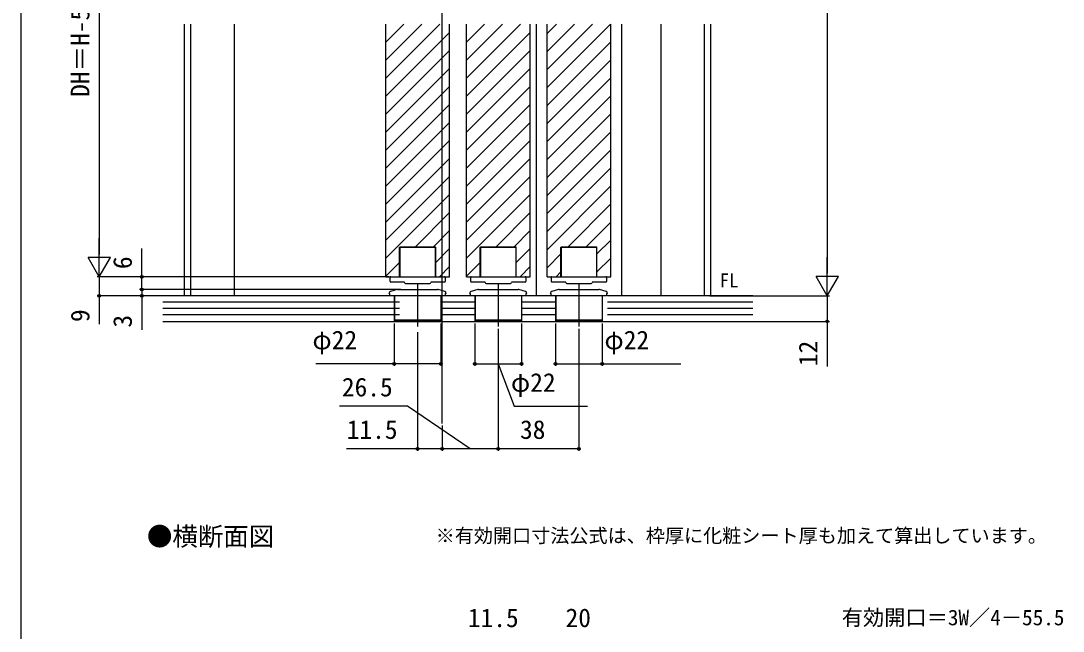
# Model space of a CAD drawing. Units: millimetres, scale not verified. Extents: x -525 to 525, y -783 to 779.
# Drawn here: x -525 to -33.9, y 35.2 to 322.5 of the extents above; entities that cross this region are included whole.
import ezdxf
from ezdxf.enums import TextEntityAlignment as Align

# ---------------------------------------------------------------- set-up
doc = ezdxf.new("R2010")
doc.units = ezdxf.units.MM
doc.header["$LTSCALE"] = 4
for name, color, linetype in [('0-2_USER1', 3, 'Continuous'), ('0-4_YKK_12', 2, 'Continuous'), ('0-5_YKK_13', 4, 'Continuous'), ('0-7_YKK_D', 6, 'Continuous'), ('0-8_YKK_ZWAK', 7, 'Continuous'), ('0-9_YSS_K', 3, 'Continuous')]:
    doc.layers.add(name, color=color, linetype=linetype)
doc.styles.add('ＭＳ ゴシック', font='')
doc.styles.get('ＭＳ ゴシック').set_extended_font_data('MS Gothic')

msp = doc.modelspace()

# ---------------------------------------------------------------- linework, layer by layer
at = {"layer": '0-4_YKK_12'}
for p, q in [((-326.565, 132.979), (-326.565, 563.473)), ((-448.065, 321.049), (-448.065, 193.048)), ((-445.057, 321.049), (-445.057, 193.048)), ((-424.565, 321.049), (-424.565, 193.048)), ((-353.065, 202.051), (-353.065, 321.049)), ((-353.065, 312.564), (-344.58, 321.049)), ((-353.065, 304.079), (-336.095, 321.049)), ((-353.065, 295.593), (-327.61, 321.049)), ((-323.065, 202.051), (-323.065, 321.049)), ((-315.065, 202.051), (-315.065, 321.049)), ((-315.065, 312.564), (-306.58, 321.049)), ((-315.065, 304.079), (-298.095, 321.049)), ((-315.065, 295.593), (-289.61, 321.049)), ((-285.065, 202.051), (-285.065, 321.049)), ((-282.065, 193.048), (-282.065, 321.049)), ((-277.065, 202.051), (-277.065, 321.049)), ((-277.065, 316.623), (-272.639, 321.049)), ((-277.065, 308.138), (-264.154, 321.049)), ((-277.065, 299.652), (-255.668, 321.049)), ((-277.065, 291.167), (-247.183, 321.049)), ((-247.065, 202.051), (-247.065, 321.049)), ((-242.065, 321.049), (-242.065, 193.048)), ((-223.565, 321.049), (-223.565, 193.048)), ((-203.065, 321.049), (-203.065, 193.048)), ((-200.065, 321.049), (-200.065, 193.048)), ((-353.065, 287.108), (-323.065, 317.108)), ((-315.065, 287.108), (-285.065, 317.108)), ((-277.065, 282.682), (-247.065, 312.682)), ((-353.065, 278.623), (-323.065, 308.623)), ((-315.065, 278.623), (-285.065, 308.623)), ((-353.065, 270.138), (-323.065, 300.138)), ((-315.065, 270.138), (-285.065, 300.138)), ((-277.065, 274.196), (-247.065, 304.196)), ((-277.065, 265.711), (-247.065, 295.711)), ((-353.065, 261.652), (-323.065, 291.652)), ((-315.065, 261.652), (-285.065, 291.652)), ((-277.065, 257.226), (-247.065, 287.226)), ((-353.065, 253.167), (-323.065, 283.167)), ((-315.065, 253.167), (-285.065, 283.167)), ((-277.065, 248.741), (-247.065, 278.741)), ((-353.065, 244.682), (-323.065, 274.682)), ((-315.065, 244.682), (-285.065, 274.682)), ((-277.065, 240.255), (-247.065, 270.255)), ((-353.065, 236.196), (-323.065, 266.196)), ((-315.065, 236.196), (-285.065, 266.196)), ((-277.065, 231.77), (-247.065, 261.77)), ((-353.065, 227.711), (-323.065, 257.711)), ((-315.065, 227.711), (-285.065, 257.711)), ((-277.065, 223.285), (-247.065, 253.285)), ((-353.065, 219.226), (-323.065, 249.226)), ((-315.065, 219.226), (-285.065, 249.226)), ((-353.065, 210.741), (-323.065, 240.741)), ((-315.065, 210.741), (-285.065, 240.741)), ((-277.065, 214.799), (-247.065, 244.799)), ((-267.329, 216.051), (-247.065, 236.314)), ((-339.27, 216.051), (-323.065, 232.255)), ((-301.27, 216.051), (-285.065, 232.255)), ((-258.844, 216.051), (-247.065, 227.829)), ((-330.785, 216.051), (-323.065, 223.77)), ((-292.785, 216.051), (-285.065, 223.77)), ((-253.565, 212.844), (-247.065, 219.344)), ((-346.565, 202.051), (-346.565, 216.051)), ((-346.565, 216.051), (-329.565, 216.051)), ((-329.565, 202.051), (-329.565, 216.051)), ((-329.565, 208.785), (-323.065, 215.285)), ((-308.565, 202.051), (-308.565, 216.051)), ((-308.565, 216.051), (-291.565, 216.051)), ((-291.565, 202.051), (-291.565, 216.051)), ((-291.565, 208.785), (-285.065, 215.285)), ((-277.065, 206.314), (-270.565, 212.814)), ((-270.565, 202.051), (-270.565, 216.051)), ((-270.565, 216.051), (-253.565, 216.051)), ((-253.565, 202.051), (-253.565, 216.051)), ((-353.065, 202.255), (-346.565, 208.755)), ((-327.814, 202.051), (-323.065, 206.799)), ((-315.065, 202.255), (-308.565, 208.755)), ((-289.814, 202.051), (-285.065, 206.799)), ((-253.565, 204.358), (-247.065, 210.858)), ((-353.065, 202.051), (-323.065, 202.051)), ((-315.065, 202.051), (-285.065, 202.051)), ((-277.065, 202.051), (-247.065, 202.051)), ((-272.844, 202.051), (-270.565, 204.329)), ((-247.388, 202.051), (-247.065, 202.373)), ((-338.065, 198.548), (-338.065, 178.548)), ((-300.065, 198.548), (-300.065, 178.548)), ((-262.065, 198.548), (-262.065, 178.548)), ((-241.065, 193.347), (-241.065, 193.048))]:
    msp.add_line(p, q, dxfattribs=at)
at = {"layer": '0-5_YKK_13'}
for p, q in [((-329.665, 216.051), (-346.465, 216.051)), ((-346.465, 216.051), (-346.465, 202.051)), ((-329.665, 202.051), (-329.665, 216.051)), ((-291.665, 216.051), (-308.465, 216.051)), ((-308.465, 216.051), (-308.465, 202.051)), ((-291.665, 202.051), (-291.665, 216.051)), ((-253.665, 216.051), (-270.465, 216.051)), ((-270.465, 216.051), (-270.465, 202.051)), ((-253.665, 202.051), (-253.665, 216.051)), ((-351.065, 201.386), (-351.065, 201.751)), ((-351.065, 201.351), (-351.065, 201.386)), ((-351.065, 200.755), (-351.065, 201.351)), ((-350.765, 202.051), (-350.065, 202.051)), ((-350.065, 202.051), (-346.465, 202.051)), ((-325.065, 201.751), (-325.065, 201.386)), ((-313.065, 201.386), (-313.065, 201.751)), ((-313.065, 201.351), (-313.065, 201.386)), ((-313.065, 200.755), (-313.065, 201.351)), ((-312.765, 202.051), (-312.065, 202.051)), ((-312.065, 202.051), (-308.465, 202.051)), ((-287.065, 201.751), (-287.065, 201.386)), ((-275.065, 201.386), (-275.065, 201.751)), ((-275.065, 201.351), (-275.065, 201.386)), ((-275.065, 200.755), (-275.065, 201.351)), ((-274.765, 202.051), (-274.065, 202.051)), ((-274.065, 202.051), (-270.465, 202.051)), ((-249.065, 201.751), (-249.065, 201.386)), ((-351.065, 199.851), (-351.065, 200.755)), ((-349.524, 199.551), (-350.765, 199.551)), ((-344.265, 199.551), (-349.524, 199.551)), ((-344.265, 199.417), (-344.265, 199.551)), ((-343.765, 198.917), (-332.365, 198.917)), ((-326.606, 199.551), (-331.865, 199.551)), ((-325.365, 199.551), (-326.606, 199.551)), ((-325.065, 200.755), (-325.065, 199.851)), ((-313.065, 199.851), (-313.065, 200.755)), ((-311.524, 199.551), (-312.765, 199.551)), ((-306.265, 199.551), (-311.524, 199.551)), ((-306.265, 199.417), (-306.265, 199.551)), ((-305.765, 198.917), (-294.365, 198.917)), ((-288.606, 199.551), (-293.865, 199.551)), ((-287.365, 199.551), (-288.606, 199.551)), ((-287.065, 200.755), (-287.065, 199.851)), ((-275.065, 199.851), (-275.065, 200.755)), ((-273.524, 199.551), (-274.765, 199.551)), ((-268.265, 199.551), (-273.524, 199.551)), ((-268.265, 199.417), (-268.265, 199.551)), ((-267.765, 198.917), (-256.365, 198.917)), ((-250.606, 199.551), (-255.865, 199.551)), ((-249.365, 199.551), (-250.606, 199.551)), ((-249.065, 200.755), (-249.065, 199.851)), ((-351.565, 194.208), (-351.565, 194.148)), ((-351.104, 194.148), (-351.565, 194.148)), ((-347.693, 196.013), (-350.824, 195.174)), ((-326.215, 193.048), (-349.915, 193.048)), ((-348.965, 193.048), (-348.965, 181.748)), ((-347.434, 196.048), (-328.697, 196.048)), ((-325.307, 195.174), (-328.438, 196.013)), ((-327.165, 193.048), (-327.165, 181.748)), ((-324.565, 194.148), (-324.565, 194.208)), ((-313.565, 194.208), (-313.565, 194.148)), ((-313.104, 194.148), (-313.565, 194.148)), ((-309.693, 196.013), (-312.824, 195.174)), ((-288.215, 193.048), (-311.915, 193.048)), ((-310.965, 193.048), (-310.965, 181.748)), ((-309.434, 196.048), (-290.697, 196.048)), ((-287.307, 195.174), (-290.438, 196.013)), ((-289.165, 193.048), (-289.165, 181.748)), ((-286.565, 194.148), (-286.565, 194.208)), ((-275.565, 194.208), (-275.565, 194.148)), ((-275.104, 194.148), (-275.565, 194.148)), ((-271.693, 196.013), (-274.824, 195.174)), ((-250.215, 193.048), (-273.915, 193.048)), ((-272.965, 193.048), (-272.965, 181.748)), ((-271.434, 196.048), (-252.697, 196.048)), ((-249.307, 195.174), (-252.438, 196.013)), ((-251.165, 193.048), (-251.165, 181.748)), ((-248.565, 194.148), (-248.565, 194.208)), ((-348.965, 181.748), (-348.465, 181.248)), ((-348.965, 181.748), (-327.165, 181.748)), ((-327.665, 181.248), (-327.165, 181.748)), ((-310.965, 181.748), (-310.465, 181.248)), ((-310.965, 181.748), (-289.165, 181.748)), ((-289.665, 181.248), (-289.165, 181.748)), ((-272.965, 181.748), (-272.465, 181.248)), ((-272.965, 181.748), (-251.165, 181.748)), ((-251.665, 181.248), (-251.165, 181.748)), ((-327.665, 181.248), (-348.465, 181.248)), ((-289.665, 181.248), (-310.465, 181.248)), ((-251.665, 181.248), (-272.465, 181.248))]:
    msp.add_line(p, q, dxfattribs=at)
for points in [[(-329.665, 202.051), (-326.065, 202.051), (-325.365, 202.051)], [(-325.065, 201.386), (-325.065, 201.351), (-325.065, 200.755)], [(-291.665, 202.051), (-288.065, 202.051), (-287.365, 202.051)], [(-287.065, 201.386), (-287.065, 201.351), (-287.065, 200.755)], [(-253.665, 202.051), (-250.065, 202.051), (-249.365, 202.051)], [(-249.065, 201.386), (-249.065, 201.351), (-249.065, 200.755)], [(-324.565, 194.148), (-325.027, 194.148), (-325.027, 193.048), (-351.104, 193.048), (-351.104, 194.148)], [(-286.565, 194.148), (-287.027, 194.148), (-287.027, 193.048), (-313.104, 193.048), (-313.104, 194.148)], [(-248.565, 194.148), (-249.027, 194.148), (-249.027, 193.048), (-275.104, 193.048), (-275.104, 194.148)]]:
    msp.add_lwpolyline(points, dxfattribs=at)
for centre, radius, start, end in [((-350.765, 201.751), 0.3, 90, 180), ((-325.365, 201.751), 0.3, 0, 90), ((-312.765, 201.751), 0.3, 90, 180), ((-287.365, 201.751), 0.3, 0, 90), ((-274.765, 201.751), 0.3, 90, 180), ((-249.365, 201.751), 0.3, 0, 90), ((-350.765, 199.851), 0.3, 180, 270), ((-343.765, 199.417), 0.5, 180, 270), ((-332.365, 199.417), 0.5, 270, 0), ((-325.365, 199.851), 0.3, 270, 0), ((-312.765, 199.851), 0.3, 180, 270), ((-305.765, 199.417), 0.5, 180, 270), ((-294.365, 199.417), 0.5, 270, 0), ((-287.365, 199.851), 0.3, 270, 0), ((-274.765, 199.851), 0.3, 180, 270), ((-267.765, 199.417), 0.5, 180, 270), ((-256.365, 199.417), 0.5, 270, 0), ((-249.365, 199.851), 0.3, 270, 0), ((-350.565, 194.208), 1, 105, 180), ((-347.434, 195.048), 1, 90, 105), ((-328.697, 195.048), 1, 75, 90), ((-325.565, 194.208), 1, 0, 75), ((-312.565, 194.208), 1, 105, 180), ((-309.434, 195.048), 1, 90, 105), ((-290.697, 195.048), 1, 75, 90), ((-287.565, 194.208), 1, 0, 75), ((-274.565, 194.208), 1, 105, 180), ((-271.434, 195.048), 1, 90, 105), ((-252.697, 195.048), 1, 75, 90), ((-249.565, 194.208), 1, 0, 75)]:
    msp.add_arc(centre, radius, start, end, dxfattribs=at)
at = {"layer": '0-7_YKK_D'}
for p, q in [((-145.065, 482.548), (-145.065, 203.548)), ((-488.065, 438.548), (-488.065, 212.551)), ((-488.065, 202.051), (-488.065, 220.237)), ((-145.065, 193.048), (-145.065, 211.234)), ((-488.065, 202.051), (-493.315, 211.144)), ((-482.815, 211.144), (-493.315, 211.144)), ((-488.065, 202.051), (-482.815, 211.144)), ((-434.565, 202.051), (-489.065, 202.051)), ((-352.565, 202.051), (-489.065, 202.051)), ((-351.565, 202.051), (-469.065, 202.051)), ((-145.065, 193.048), (-150.315, 202.141)), ((-139.815, 202.141), (-150.315, 202.141)), ((-145.065, 193.048), (-139.815, 202.141)), ((-468.065, 196.048), (-468.065, 198.598)), ((-437.452, 193.048), (-489.065, 193.048)), ((-345.934, 196.048), (-469.065, 196.048)), ((-345.934, 196.048), (-469.065, 196.048)), ((-359.565, 193.048), (-469.065, 193.048)), ((-468.065, 196.048), (-468.065, 193.048)), ((-468.065, 193.048), (-468.065, 176.993)), ((-200.376, 193.048), (-144.065, 193.048)), ((-198.717, 193.048), (-144.065, 193.048)), ((-349.065, 180.048), (-349.065, 160.048)), ((-327.065, 180.048), (-327.065, 160.048)), ((-311.065, 180.048), (-311.065, 160.048)), ((-300.065, 177.548), (-300.065, 120.048)), ((-300.065, 177.548), (-300.065, 120.048)), ((-289.065, 180.048), (-289.065, 160.048)), ((-273.065, 180.048), (-273.065, 160.048)), ((-262.065, 177.548), (-262.065, 120.048)), ((-251.065, 180.048), (-251.065, 160.048)), ((-198.565, 181.048), (-144.065, 181.048)), ((-338.065, 175.883), (-338.065, 120.048)), ((-311.065, 161.048), (-289.065, 161.048)), ((-326.565, 131.979), (-326.565, 120.048)), ((-326.565, 131.979), (-326.565, 120.048)), ((-300.065, 121.048), (-326.565, 121.048)), ((-262.065, 121.048), (-300.065, 121.048))]:
    msp.add_line(p, q, dxfattribs=at)
for points in [[(-468.065, 196.048), (-468.065, 202.051), (-468.065, 215.419)], [(-488.065, 202.051), (-488.065, 193.048), (-488.065, 179.679)], [(-145.065, 193.048), (-145.065, 181.048), (-145.065, 159.77)], [(-327.065, 161.048), (-349.065, 161.048), (-386.093, 161.048)], [(-300.065, 161.048), (-292.574, 141.048), (-258.097, 141.048)], [(-273.065, 161.048), (-251.065, 161.048), (-214.038, 161.048)], [(-313.315, 121.048), (-342.907, 141.048), (-374.862, 141.048)], [(-326.565, 121.048), (-338.065, 121.048), (-371.615, 121.048)]]:
    msp.add_lwpolyline(points, dxfattribs=at)
for centre in [(-468.065, 202.051), (-468.065, 196.048), (-468.065, 196.048), (-488.065, 193.048), (-468.065, 193.048), (-145.065, 181.048), (-349.065, 161.048), (-327.065, 161.048), (-311.065, 161.048), (-289.065, 161.048), (-273.065, 161.048), (-251.065, 161.048), (-338.065, 121.048), (-326.565, 121.048), (-326.565, 121.048), (-300.065, 121.048), (-300.065, 121.048), (-262.065, 121.048)]:
    msp.add_circle(centre, 0.637, dxfattribs=at)
at = {"layer": '0-8_YKK_ZWAK'}
msp.add_line((-525, 746.6), (-525, -783.4), dxfattribs=at)
at = {"layer": '0-9_YSS_K'}
for p, q in [((-346.565, 193.048), (-458.065, 193.048)), ((-349.065, 193.048), (-349.065, 181.048)), ((-311.065, 193.048), (-327.065, 193.048)), ((-327.065, 193.048), (-327.065, 181.048)), ((-311.065, 193.048), (-311.065, 181.048)), ((-273.065, 193.048), (-289.065, 193.048)), ((-289.065, 193.048), (-289.065, 181.048)), ((-273.065, 193.048), (-273.065, 181.048)), ((-251.065, 193.048), (-251.065, 181.048)), ((-180.065, 193.048), (-248.565, 193.048)), ((-346.565, 190.048), (-458.065, 190.048)), ((-346.565, 187.048), (-458.065, 187.048)), ((-311.065, 190.048), (-327.065, 190.048)), ((-311.065, 187.048), (-327.065, 187.048)), ((-273.065, 190.048), (-289.065, 190.048)), ((-273.065, 187.048), (-289.065, 187.048)), ((-180.065, 190.048), (-248.565, 190.048)), ((-180.065, 187.048), (-248.565, 187.048)), ((-346.565, 184.048), (-458.065, 184.048)), ((-311.065, 184.048), (-327.065, 184.048)), ((-273.065, 184.048), (-289.065, 184.048)), ((-180.065, 184.048), (-248.565, 184.048)), ((-458.065, 181.048), (-180.065, 181.048))]:
    msp.add_line(p, q, dxfattribs=at)

# ---------------------------------------------------------------- texts
at = {"layer": '0-2_USER1', "style": 'ＭＳ ゴシック'}
for s, height, p in [('FL', 6.598, (-195.787, 195.049)), ('●横断面図', 8.798, (-465.609, 72.719)), ('※有効開口寸法公式は、枠厚に化粧シート厚も加えて算出しています。', 6.598, (-329.559, 74.861))]:
    msp.add_text(s, height=height, dxfattribs=at).set_placement(p, align=Align.BOTTOM_LEFT)
at = {"layer": '0-7_YKK_D', "style": 'ＭＳ ゴシック'}
for s, p in [('DH＝H-53', (-490.065, 286.754)), ('6', (-470.065, 205.646)), ('9', (-490.065, 180.725)), ('3', (-470.065, 178.107)), ('12', (-147.065, 159.929))]:
    msp.add_text(s, height=8.798, rotation=90, dxfattribs=at).set_placement(p, align=Align.BOTTOM_LEFT)
for s, height, p in [('φ22', 8.798, (-387.638, 165.229)), ('φ22', 8.798, (-250.061, 165.229)), ('26.5', 8.798, (-373.748, 143.048)), ('φ22', 8.798, (-294.12, 145.229)), ('11.5', 8.798, (-371.456, 123.048)), ('38', 8.798, (-289.827, 123.048)), ('11.5', 8.798, (-314.396, 34.414)), ('20', 8.798, (-268.37, 34.414)), ('有効開口＝3W／4－55.5', 7.331, (-138.251, 35.721))]:
    msp.add_text(s, height=height, dxfattribs=at).set_placement(p, align=Align.BOTTOM_LEFT)

doc.saveas('drawing.dxf')
